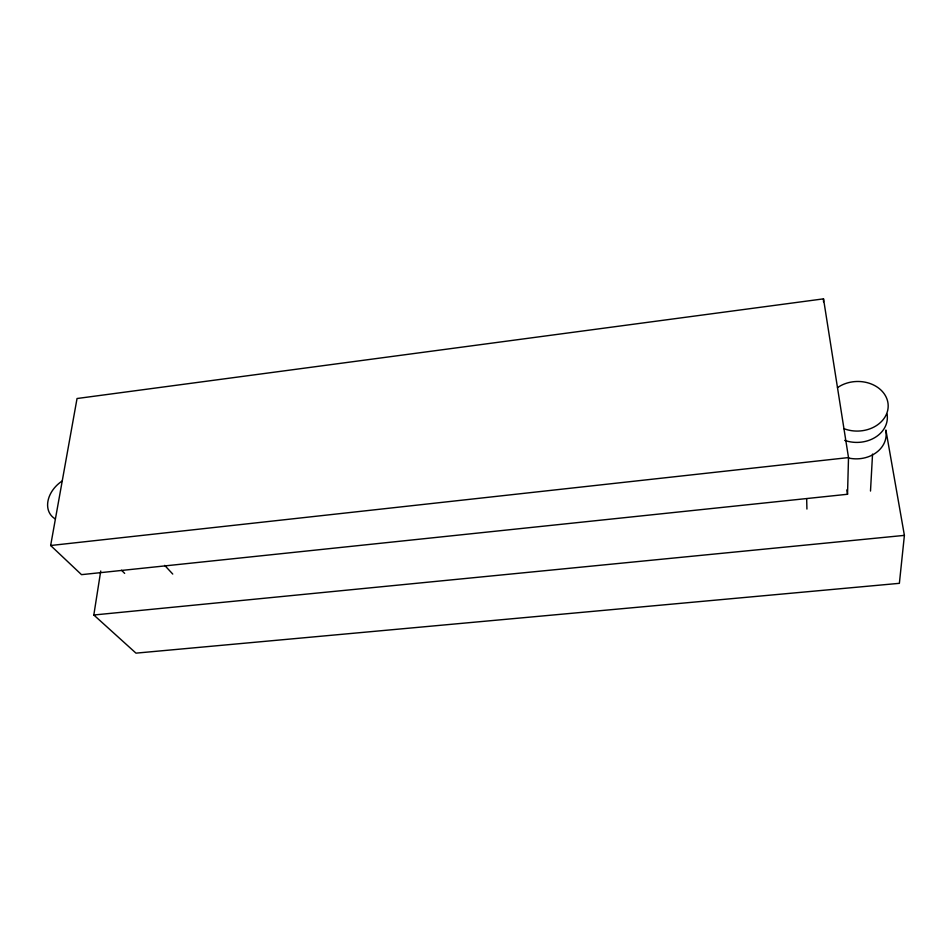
<?xml version="1.0" encoding="UTF-8"?>
<svg xmlns="http://www.w3.org/2000/svg" width="952" height="952" viewBox="0 0 952 952"><rect width="100%" height="100%" fill="white"/><g stroke="black" fill="none" stroke-linecap="round" stroke-linejoin="round"><path stroke-width="1.43" d="M847.53 494.267L848.506 457.579L823.504 298.857L77.041 398.519L50.646 545.508L81.515 574.651L847.53 494.267L846.852 489.899M870.497 491.053L872.544 454.092M885.884 429.995L904.4 535.381L899.378 583.326L135.981 653.143L93.82 615.004L100.734 571.01M50.646 545.508L848.506 457.579M93.82 615.004L904.4 535.381M121.523 570.248L124.664 573.39M164.684 565.369L172.752 574.068M806.665 498.658L806.927 509.046M823.504 298.857L823.516 301.784M887.05 414.084A30.297 24.585 -1.3 0 1 875.293 437.325A30.297 24.585 -1.3 0 1 844.65 440.348M885.872 430.994A29.702 24.276 -0.9 0 1 849.041 458.126M837.486 387.654A30.714 24.8 -1.6 0 1 877.875 387.535A30.714 24.8 -1.6 0 1 882.968 419.856A30.714 24.8 -1.6 0 1 843.948 428.674M55.311 518.923A26.751 19.873 -38.9 0 1 62.118 481.046"/></g></svg>
